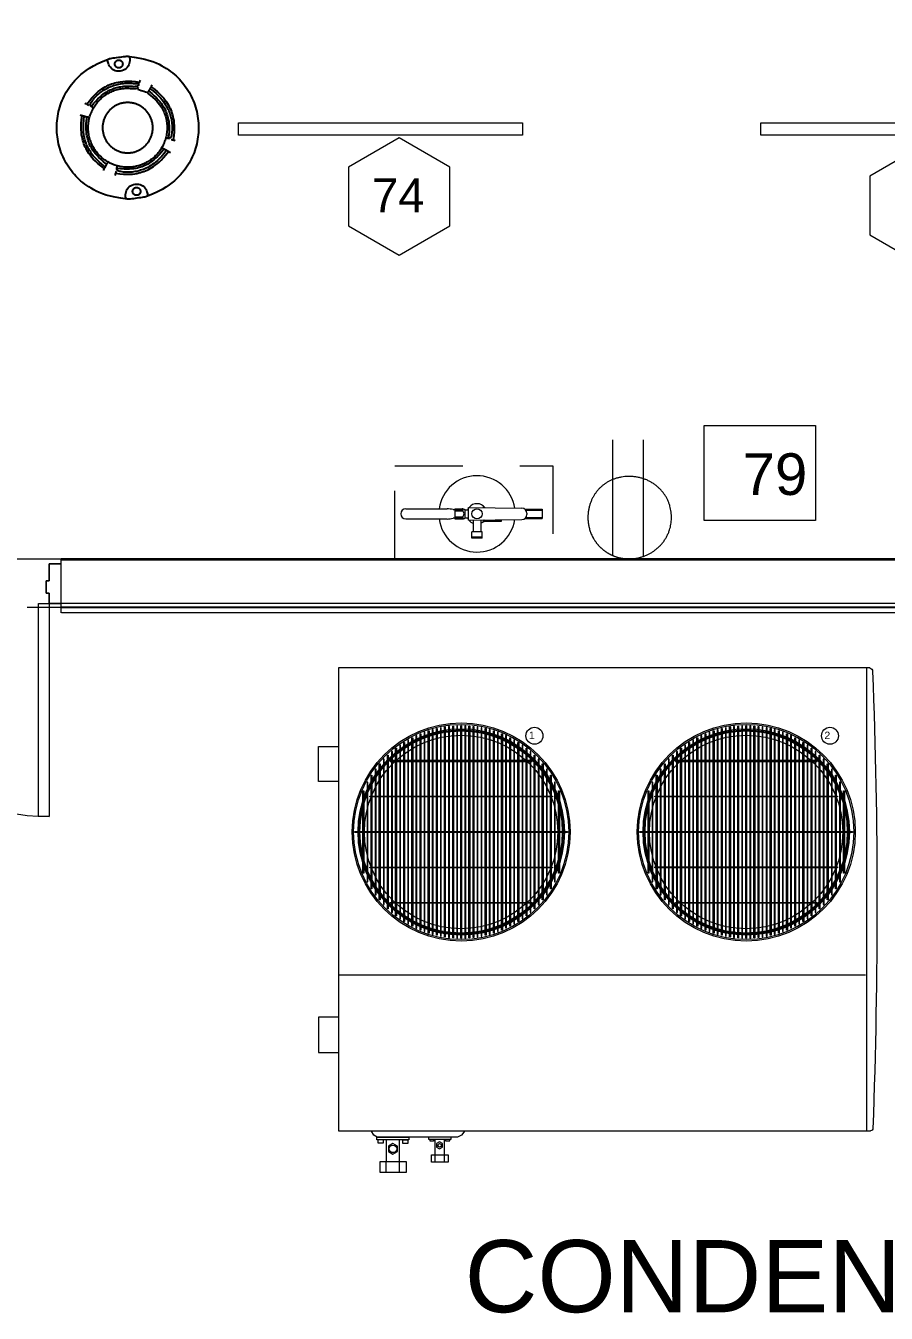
# Model space of a CAD drawing. Header units: inches. Extents: x 0.9 to 36.3, y 0.7 to 23.3.
# Drawn here: x 24.68 to 26.195, y 4.867 to 7.133 of the extents above; entities that cross this region are included whole.
import ezdxf

# ---------------------------------------------------------------- set-up
doc = ezdxf.new("R2010")
doc.units = ezdxf.units.IN
doc.linetypes.add('ACAD_ISO02W100', pattern=[15, 12, -3])
doc.layers.get('0').update_dxf_attribs({"color": 1})
for name, color, linetype, lineweight in [('Condensing Units', 150, 'Continuous', 0), ('Fire Extinguisher', 12, 'Continuous', 15), ('Numbering Condensing Units', 150, 'Continuous', 0), ('Numbering receptecles', 170, 'Continuous', 15), ('Receptacles', 170, 'Continuous', 15)]:
    doc.layers.add(name, color=color, linetype=linetype, lineweight=lineweight)
for name, color, linetype, lineweight, true_color in [('Doors', 7, 'Continuous', 5, 0xf2db9c), ('Lights', 7, 'Continuous', 15, 0xff0a0a), ('Numbering Lights', 1, 'Continuous', 15, 0xff0000), ('PDF_Geometry', 7, 'Continuous', 9, 0x777777)]:
    doc.layers.add(name, color=color, linetype=linetype, lineweight=lineweight, true_color=true_color)
doc.layers.add('Smoke Detector', color=104, linetype='Continuous')
doc.styles.get("Standard").update_dxf_attribs({"font": 'arial.ttf'})

# ---------------------------------------------------------------- blocks, each defined once
blk = doc.blocks.new('Fire Extinguisher_top_dwgmodels.com')
at = {"color": 0}
for p, q in [((-111.7, 8), (-47, 8)), ((-34.9, 6.6), (-37.6, 6.6)), ((-34.9, 8), (-34.9, -8)), ((-34.9, 8), (-23.5, 8)), ((-34.9, 4.6), (-23.2, 4.6)), ((-34.8, 5.7), (-23.2, 5.7)), ((-18.9, 6.3), (-18.9, -6.3)), ((-18.9, 6.3), (-13.5, 6.3)), ((-13.5, -10), (-13.5, 10)), ((-13.5, 10), (70.6, 8.9)), ((10.3, 9.7), (10.3, 11.5)), ((10.7, 9.7), (10.7, 11.5)), ((75, 7.5), (102.5, 7.5)), ((76.7, 5.9), (102.5, 5.9)), ((78.5, 0.9), (78.5, -0.9)), ((102.5, 7.5), (102.5, -7.5)), ((-111.7, -8), (-47, -8)), ((-34.9, -6.6), (-37.6, -6.6)), ((-34.9, -4.6), (-23.2, -4.6)), ((-34.9, -8), (-23.5, -8)), ((-34.8, -5.7), (-23.2, -5.7)), ((-18.9, -6.3), (-13.5, -6.3)), ((-13.5, -10), (70.6, -8.9)), ((-6, -9.9), (-6, -28.4)), ((6, -9.7), (6, -28.4)), ((10.3, -9.7), (10.3, -9.7)), ((10.7, -9.9), (10.7, -9.7)), ((10.8, -10.2), (11, -9.9)), ((10.9, -10.4), (38.5, -10.4)), ((10.9, -11.2), (38.5, -11.2)), ((75, -7.5), (102.5, -7.5)), ((76.7, -5.9), (102.5, -5.9)), ((-8, -38), (-8, -28.4)), ((8, -28.4), (-8, -28.4)), ((-8, -36.1), (8, -36.1)), ((8, -38), (-8, -38)), ((8, -38), (8, -28.4))]:
    blk.add_line(p, q, dxfattribs=at)
blk.add_circle((0, 0), 8, dxfattribs=at)
for centre, radius, start, end in [((0, 0), 60, 8.6363, 172.3377), ((-111.7, 0), 8, 90, 270), ((-48.9, -37), 45.1, 75.4552, 87.5164), ((-23.6, 0.6), 7.45, 50.2127, 88.8117), ((-23.3, 7.7), 1.98, 271.9881, 358.9526), ((-25.5, 0), 5.13, 297.4534, 62.5466), ((0, 0), 16, 147.6298, 156.9032), ((0, 0), 16, 37.0611, 141.3809), ((10.5, 11.5), 0.177, 14.0852, 165.9148), ((70.5, 0.9), 8, 0, 89.221), ((0, 0), 60, 187.6623, 351.3637), ((-48.9, 37), 45.1, 272.4836, 284.5448), ((-23.6, -0.6), 7.45, 271.1883, 309.7873), ((-23.3, -7.7), 1.98, 1.0474, 88.0119), ((0, 0), 16, 203.0968, 212.3702), ((0, 0), 16, 218.6191, 247.9757), ((-11.2, -9.9), 0.819, 184.1848, 357.3731), ((0, 0), 16, 292.0243, 310.0558), ((10.5, -11), 1.25, 101.8101, 350.1732), ((10.5, -11), 0.907, 90, 346.3844), ((10.2, -9.7), 0.107, 282.2941, 2.9308), ((10.4, -9.9), 0.229, 277.2272, 346.9737), ((11.1, -10.8), 0.447, 116.5651, 243.4349), ((0, 0), 16, 312.0013, 315.4535), ((10.5, -11), 0.907, 40.2976, 70.7774), ((10.5, -11), 1.25, 27.9629, 66.6982), ((0, 0), 16, 319.3461, 322.9389), ((38.3, -10.8), 0.447, 296.5651, 63.4349), ((70.5, -0.9), 8, 270.779, 0)]:
    blk.add_arc(centre, radius, start, end, dxfattribs=at)

msp = doc.modelspace()

# ---------------------------------------------------------------- linework, layer by layer
at = {"layer": 'Condensing Units', "linetype": 'ByBlock'}
msp.add_line((25.4166, 5.1333), (25.4166, 5.1736), dxfattribs=at)
for points in [[(26.1658, 6.0029), (25.23, 6.0029), (25.23, 5.1885), (26.167, 5.1885)], [(26.1601, 5.1885), (26.1601, 6.0029)], [(25.23, 5.8029), (25.1951, 5.8029), (25.1951, 5.865), (25.23, 5.865)], [(26.1583, 5.4623), (25.23, 5.4623)], [(25.23, 5.3885), (25.1951, 5.3885), (25.1951, 5.3264), (25.23, 5.3264)], [(25.4529, 5.1885), (25.4467, 5.1806), (25.4397, 5.1774), (25.2981, 5.1774), (25.2924, 5.1808), (25.2886, 5.1879)], [(25.2998, 5.1727), (25.2998, 5.1673), (25.3097, 5.1673), (25.3097, 5.1727)], [(25.3377, 5.1148), (25.3377, 5.1724), (25.3141, 5.1724), (25.3141, 5.1345)], [(25.3886, 5.1774), (25.3886, 5.1736), (25.4286, 5.1736), (25.4286, 5.1774)], [(25.3975, 5.1736), (25.3975, 5.1704), (25.3914, 5.1704), (25.3914, 5.1736)], [(25.4, 5.1736), (25.4, 5.1463)], [(25.4189, 5.1736), (25.4189, 5.1708), (25.4261, 5.1708), (25.4261, 5.1736)], [(25.4003, 5.1333), (25.4003, 5.1463)], [(25.3144, 5.1148), (25.3144, 5.1345)]]:
    msp.add_lwpolyline(points, dxfattribs=at)
msp.add_lwpolyline([(26.1658, 6.0029, -0.344168), (26.1706, 5.9969, -0.018571), (26.171, 5.1927, -0.387857), (26.167, 5.1885)], format="xyb", dxfattribs=at)
for points in [[(25.3897, 5.8922), (25.3897, 5.5365), (25.3882, 5.5365), (25.3882, 5.8922)], [(25.3968, 5.5343), (25.3968, 5.8943), (25.3954, 5.8943), (25.3954, 5.5343)], [(25.404, 5.8962), (25.404, 5.5325), (25.4026, 5.5325), (25.4026, 5.8962)], [(25.4112, 5.5309), (25.4112, 5.8977), (25.4097, 5.8977), (25.4097, 5.5309)], [(25.4183, 5.8991), (25.4183, 5.5297), (25.4169, 5.5297), (25.4169, 5.8991)], [(25.4255, 5.5286), (25.4255, 5.8999), (25.4241, 5.8999), (25.4241, 5.5286)], [(25.4327, 5.9006), (25.4327, 5.528), (25.4313, 5.528), (25.4313, 5.9006)], [(25.4399, 5.5276), (25.4399, 5.901), (25.4384, 5.901), (25.4384, 5.5276)], [(25.447, 5.9012), (25.447, 5.5275), (25.4456, 5.5275), (25.4456, 5.9012)], [(25.4542, 5.5276), (25.4542, 5.901), (25.4528, 5.901), (25.4528, 5.5276)], [(25.4614, 5.9006), (25.4614, 5.528), (25.46, 5.528), (25.46, 5.9006)], [(25.4686, 5.8999), (25.4686, 5.5287), (25.4671, 5.5287), (25.4671, 5.8999)], [(25.4757, 5.5297), (25.4757, 5.899), (25.4743, 5.899), (25.4743, 5.5297)], [(25.4829, 5.5309), (25.4829, 5.8977), (25.4815, 5.8977), (25.4815, 5.5309)], [(25.4901, 5.8962), (25.4901, 5.5325), (25.4887, 5.5325), (25.4887, 5.8962)], [(25.4972, 5.5343), (25.4972, 5.8943), (25.4958, 5.8943), (25.4958, 5.5343)], [(25.5044, 5.8922), (25.5044, 5.5365), (25.503, 5.5365), (25.503, 5.8922)], [(25.8914, 5.8922), (25.8914, 5.5365), (25.89, 5.5365), (25.89, 5.8922)], [(25.8986, 5.5344), (25.8986, 5.8943), (25.8971, 5.8943), (25.8971, 5.5344)], [(25.9057, 5.8962), (25.9057, 5.5325), (25.9043, 5.5325), (25.9043, 5.8962)], [(25.9129, 5.531), (25.9129, 5.8977), (25.9115, 5.8977), (25.9115, 5.531)], [(25.9201, 5.8991), (25.9201, 5.5297), (25.9186, 5.5297), (25.9186, 5.8991)], [(25.9272, 5.5286), (25.9272, 5.9), (25.9258, 5.9), (25.9258, 5.5286)], [(25.9344, 5.9006), (25.9344, 5.528), (25.933, 5.528), (25.933, 5.9006)], [(25.9416, 5.5276), (25.9416, 5.9011), (25.9402, 5.9011), (25.9402, 5.5276)], [(25.9488, 5.9012), (25.9488, 5.5275), (25.9473, 5.5275), (25.9473, 5.9012)], [(25.956, 5.5276), (25.956, 5.9011), (25.9545, 5.9011), (25.9545, 5.5276)], [(25.9631, 5.9007), (25.9631, 5.528), (25.9617, 5.528), (25.9617, 5.9007)], [(25.9703, 5.9), (25.9703, 5.5287), (25.9689, 5.5287), (25.9689, 5.9)], [(25.9775, 5.5297), (25.9775, 5.899), (25.9761, 5.899), (25.9761, 5.5297)], [(25.9847, 5.531), (25.9847, 5.8977), (25.9832, 5.8977), (25.9832, 5.531)], [(25.9918, 5.8962), (25.9918, 5.5325), (25.9904, 5.5325), (25.9904, 5.8962)], [(25.999, 5.5344), (25.999, 5.8943), (25.9975, 5.8943), (25.9975, 5.5344)], [(26.0062, 5.8922), (26.0062, 5.5365), (26.0047, 5.5365), (26.0047, 5.8922)], [(25.3466, 5.8719), (25.3466, 5.5568), (25.3452, 5.5568), (25.3452, 5.8719)], [(25.3538, 5.5524), (25.3538, 5.8762), (25.3524, 5.8762), (25.3524, 5.5524)], [(25.361, 5.8802), (25.361, 5.5485), (25.3595, 5.5485), (25.3595, 5.8802)], [(25.3681, 5.5449), (25.3681, 5.8837), (25.3667, 5.8837), (25.3667, 5.5449)], [(25.3753, 5.8869), (25.3753, 5.5418), (25.3739, 5.5418), (25.3739, 5.8869)], [(25.3825, 5.539), (25.3825, 5.8897), (25.381, 5.8897), (25.381, 5.539)], [(25.5116, 5.539), (25.5116, 5.8897), (25.5102, 5.8897), (25.5102, 5.539)], [(25.5188, 5.8869), (25.5188, 5.5418), (25.5173, 5.5418), (25.5173, 5.8869)], [(25.5259, 5.5455), (25.5259, 5.8843), (25.5245, 5.8843), (25.5245, 5.5455)], [(25.5331, 5.8802), (25.5331, 5.5485), (25.5317, 5.5485), (25.5317, 5.8802)], [(25.5403, 5.5524), (25.5403, 5.8762), (25.5389, 5.8762), (25.5389, 5.5524)], [(25.5475, 5.8719), (25.5475, 5.5568), (25.546, 5.5568), (25.546, 5.8719)], [(25.8483, 5.8719), (25.8483, 5.5568), (25.8469, 5.5568), (25.8469, 5.8719)], [(25.8555, 5.5524), (25.8555, 5.8763), (25.8541, 5.8763), (25.8541, 5.5524)], [(25.8627, 5.8802), (25.8627, 5.5485), (25.8613, 5.5485), (25.8613, 5.8802)], [(25.8699, 5.545), (25.8699, 5.8837), (25.8684, 5.8837), (25.8684, 5.545)], [(25.8771, 5.8869), (25.8771, 5.5418), (25.8756, 5.5418), (25.8756, 5.8869)], [(25.8842, 5.539), (25.8842, 5.8897), (25.8828, 5.8897), (25.8828, 5.539)], [(26.0133, 5.539), (26.0133, 5.8897), (26.0119, 5.8897), (26.0119, 5.539)], [(26.0205, 5.8869), (26.0205, 5.5418), (26.0191, 5.5418), (26.0191, 5.8869)], [(26.0277, 5.5455), (26.0277, 5.8843), (26.0263, 5.8843), (26.0263, 5.5455)], [(26.0349, 5.8802), (26.0349, 5.5485), (26.0334, 5.5485), (26.0334, 5.8802)], [(26.042, 5.5524), (26.042, 5.8763), (26.0406, 5.8763), (26.0406, 5.5524)], [(26.0492, 5.8719), (26.0492, 5.5568), (26.0478, 5.5568), (26.0478, 5.8719)], [(25.3179, 5.8494), (25.3179, 5.5793), (25.3165, 5.5793), (25.3165, 5.8494)], [(25.3251, 5.5727), (25.3251, 5.8559), (25.3237, 5.8559), (25.3237, 5.5727)], [(25.3323, 5.8618), (25.3323, 5.5669), (25.3308, 5.5669), (25.3308, 5.8618)], [(25.3394, 5.5616), (25.3394, 5.8671), (25.338, 5.8671), (25.338, 5.5616)], [(25.5546, 5.5616), (25.5546, 5.8676), (25.5534, 5.8676), (25.5534, 5.5616)], [(25.5618, 5.8618), (25.5618, 5.5669), (25.5604, 5.5669), (25.5604, 5.8618)], [(25.569, 5.5727), (25.569, 5.8559), (25.5675, 5.8559), (25.5675, 5.5727)], [(25.5761, 5.8494), (25.5761, 5.5793), (25.5747, 5.5793), (25.5747, 5.8494)], [(25.8197, 5.8494), (25.8197, 5.5793), (25.8182, 5.5793), (25.8182, 5.8494)], [(25.8268, 5.5728), (25.8268, 5.8559), (25.8254, 5.8559), (25.8254, 5.5728)], [(25.834, 5.8618), (25.834, 5.5669), (25.8326, 5.5669), (25.8326, 5.8618)], [(25.8412, 5.5616), (25.8412, 5.8671), (25.8397, 5.8671), (25.8397, 5.5616)], [(26.0564, 5.5616), (26.0564, 5.8676), (26.0552, 5.8676), (26.0552, 5.5616)], [(26.0635, 5.8618), (26.0635, 5.5669), (26.0621, 5.5669), (26.0621, 5.8618)], [(26.0707, 5.5728), (26.0707, 5.8559), (26.0693, 5.8559), (26.0693, 5.5728)], [(26.0779, 5.8494), (26.0779, 5.5793), (26.0765, 5.5793), (26.0765, 5.8494)], [(25.2964, 5.6038), (25.2964, 5.8249), (25.295, 5.8249), (25.295, 5.6038)], [(25.3036, 5.8341), (25.3036, 5.5946), (25.3021, 5.5946), (25.3021, 5.8341)], [(25.3107, 5.5865), (25.3107, 5.8422), (25.3093, 5.8422), (25.3093, 5.5865)], [(25.5711, 5.8384), (25.5711, 5.8398), (25.3215, 5.8398), (25.3215, 5.8384)], [(25.5833, 5.5865), (25.5833, 5.8422), (25.5819, 5.8422), (25.5819, 5.5865)], [(25.5905, 5.8341), (25.5905, 5.5946), (25.5891, 5.5946), (25.5891, 5.8341)], [(25.5977, 5.6038), (25.5977, 5.8249), (25.5962, 5.8249), (25.5962, 5.6038)], [(25.7981, 5.6038), (25.7981, 5.8249), (25.7967, 5.8249), (25.7967, 5.6038)], [(25.8053, 5.8341), (25.8053, 5.5946), (25.8039, 5.5946), (25.8039, 5.8341)], [(25.8125, 5.5865), (25.8125, 5.8422), (25.8111, 5.8422), (25.8111, 5.5865)], [(26.0729, 5.8384), (26.0729, 5.8399), (25.8233, 5.8399), (25.8233, 5.8384)], [(26.0851, 5.5865), (26.0851, 5.8422), (26.0836, 5.8422), (26.0836, 5.5865)], [(26.0922, 5.8341), (26.0922, 5.5946), (26.0908, 5.5946), (26.0908, 5.8341)], [(26.0994, 5.6038), (26.0994, 5.8249), (26.098, 5.8249), (26.098, 5.6038)], [(25.2821, 5.6266), (25.2821, 5.8021), (25.2806, 5.8021), (25.2806, 5.6266)], [(25.2892, 5.8144), (25.2892, 5.6142), (25.2878, 5.6142), (25.2878, 5.8144)], [(25.6048, 5.8144), (25.6048, 5.6142), (25.6034, 5.6142), (25.6034, 5.8144)], [(25.612, 5.6266), (25.612, 5.8021), (25.6106, 5.8021), (25.6106, 5.6266)], [(25.7838, 5.6266), (25.7838, 5.8021), (25.7824, 5.8021), (25.7824, 5.6266)], [(25.791, 5.8144), (25.791, 5.6143), (25.7895, 5.6143), (25.7895, 5.8144)], [(26.1066, 5.8144), (26.1066, 5.6143), (26.1052, 5.6143), (26.1052, 5.8144)], [(26.1138, 5.6266), (26.1138, 5.8021), (26.1123, 5.8021), (26.1123, 5.6266)], [(25.2749, 5.787), (25.2749, 5.6417), (25.2734, 5.6417), (25.2734, 5.787)], [(25.6192, 5.787), (25.6192, 5.6417), (25.6178, 5.6417), (25.6178, 5.787)], [(25.7766, 5.787), (25.7766, 5.6417), (25.7752, 5.6417), (25.7752, 5.787)], [(26.1209, 5.787), (26.1209, 5.6417), (26.1195, 5.6417), (26.1195, 5.787)], [(25.607, 5.7774), (25.607, 5.776), (25.2857, 5.776), (25.2857, 5.7774)], [(26.1087, 5.7775), (26.1087, 5.776), (25.7874, 5.776), (25.7874, 5.7775)], [(25.6332, 5.715), (25.6332, 5.7136), (25.2589, 5.7136), (25.2589, 5.715)], [(26.1349, 5.7151), (26.1349, 5.7136), (25.7607, 5.7136), (25.7607, 5.7151)], [(25.607, 5.6526), (25.607, 5.6512), (25.2857, 5.6512), (25.2857, 5.6526)], [(26.1087, 5.6527), (26.1087, 5.6512), (25.7874, 5.6512), (25.7874, 5.6527)], [(25.5711, 5.5902), (25.5711, 5.5888), (25.3215, 5.5888), (25.3215, 5.5902)], [(26.0729, 5.5903), (26.0729, 5.5888), (25.8233, 5.5888), (25.8233, 5.5903)], [(25.3539, 5.1774), (25.3539, 5.1727), (25.2979, 5.1727), (25.2979, 5.1774)], [(25.3529, 5.1666), (25.3529, 5.172), (25.3427, 5.172), (25.3427, 5.1666)], [(25.4083, 5.1567), (25.4136, 5.1598), (25.4136, 5.1659), (25.4083, 5.169), (25.403, 5.1659), (25.403, 5.1598)], [(25.3261, 5.1474), (25.334, 5.152), (25.334, 5.1612), (25.3261, 5.1658), (25.3181, 5.1612), (25.3181, 5.152)], [(25.4232, 5.1463), (25.4232, 5.1333), (25.3941, 5.1333), (25.3941, 5.1463)], [(25.3494, 5.1345), (25.3494, 5.1148), (25.3037, 5.1148), (25.3037, 5.1345)]]:
    msp.add_lwpolyline(points, close=True, dxfattribs=at)
for centre, radius in [((25.4463, 5.7143), 0.1919), ((25.4463, 5.7143), 0.1894), ((25.4463, 5.7143), 0.1816), ((25.4461, 5.7143), 0.1797), ((25.4461, 5.7143), 0.178), ((25.9481, 5.7143), 0.1919), ((25.9481, 5.7143), 0.1894), ((25.9481, 5.7143), 0.1816), ((25.9479, 5.7143), 0.1797), ((25.9479, 5.7143), 0.178), ((25.4461, 5.7143), 0.1702), ((25.9479, 5.7143), 0.1702), ((25.4083, 5.1628), 0.0032), ((25.3261, 5.1566), 0.00661)]:
    msp.add_circle(centre, radius, dxfattribs=at)
at = {"layer": 'Doors', "linetype": 'ByBlock'}
msp.add_lwpolyline([(23.9707, 5.7414, 0.413301), (24.3457, 6.1198, 0.413301), (24.7207, 5.7414)], format="xyb", dxfattribs=at)
msp.add_lwpolyline([(24.7207, 5.7414), (24.7023, 5.7414), (24.7023, 6.1164), (24.7207, 6.1164)], close=True, dxfattribs=at)
at = {"layer": 'Fire Extinguisher', "linetype": 'ACAD_ISO02W100', "ltscale": 0.01}
msp.add_lwpolyline([(25.3293, 6.3589), (25.6077, 6.3589), (25.6077, 6.1947), (25.3293, 6.1947)], close=True, dxfattribs=at)
at = {"layer": 'Lights', "linetype": 'ByBlock'}
for points in [[(25.054, 6.9405), (25.054, 6.9625), (25.554, 6.9625), (25.554, 6.9405)], [(25.974, 6.9405), (25.974, 6.9625), (26.474, 6.9625), (26.474, 6.9405)]]:
    msp.add_lwpolyline(points, close=True, dxfattribs=at)
at = {"layer": 'Numbering Condensing Units', "linetype": 'ByBlock', "ltscale": 0.001}
for centre in [(25.5752, 5.8837), (26.0955, 5.8836)]:
    msp.add_circle(centre, 0.0149, dxfattribs=at)
at = {"layer": 'Numbering Lights', "linetype": 'ByBlock', "ltscale": 0.001}
for points in [[(25.337, 6.9358), (25.2476, 6.8842), (25.2476, 6.781), (25.337, 6.7293), (25.4264, 6.781), (25.4264, 6.8842)], [(26.2551, 6.9202), (26.1657, 6.8686), (26.1657, 6.7654), (26.2551, 6.7137), (26.3445, 6.7654), (26.3445, 6.8686)]]:
    msp.add_lwpolyline(points, close=True, dxfattribs=at)
at = {"layer": 'Numbering receptecles', "linetype": 'ByBlock', "ltscale": 0.001}
msp.add_lwpolyline([(25.8739, 6.4294), (26.0699, 6.4294), (26.0699, 6.2622), (25.8739, 6.2622)], close=True, dxfattribs=at)
at = {"layer": 'PDF_Geometry', "linetype": 'ByBlock'}
for points in [[(24.7419, 6.193), (29.7184, 6.193), (29.7184, 7.1329)], [(29.7191, 7.1331), (29.8324, 7.1331), (29.8324, 6.1931), (29.8324, 6.0998), (24.7426, 6.0998)], [(23.6507, 7.0714), (23.6507, 7.0597), (23.6507, 7.0697), (23.6507, 7.0714), (23.6507, 7.0697), (22.0391, 7.0697), (22.0374, 7.0697), (22.0374, 7.0714), (22.0374, 7.0697), (22.0391, 7.0697), (22.0391, 6.1947), (24.7423, 6.1947)], [(28.5577, 6.1164), (24.7207, 6.1164), (24.7207, 6.1348), (24.7157, 6.1348), (24.7157, 6.1564), (24.7207, 6.1564), (24.7207, 6.1864), (24.7423, 6.1864)], [(29.7184, 6.1947), (24.7419, 6.1947)], [(29.7184, 6.193), (24.7419, 6.193)], [(24.7423, 6.193), (24.7423, 6.1947)], [(24.7423, 6.1931), (24.7423, 6.1931)], [(24.7423, 6.0998), (24.7423, 6.1931)], [(24.6823, 6.1098), (25.1823, 6.1098)], [(24.7423, 6.1103), (27.1828, 6.1103)], [(24.7423, 6.1103), (27.8081, 6.1103)], [(24.7423, 6.1098), (25.4306, 6.1098)], [(24.7423, 6.1098), (26.0556, 6.1098)], [(24.7423, 6.1098), (26.3056, 6.1098)], [(24.7423, 6.1098), (26.9306, 6.1098)], [(24.7423, 6.1097), (28.6786, 6.1097)], [(24.7423, 6.1096), (28.0533, 6.1096)]]:
    msp.add_lwpolyline(points, dxfattribs=at)
for points in [[(24.7423, 6.1864), (24.7207, 6.1864), (24.7207, 6.1564), (24.7157, 6.1564), (24.7157, 6.1348), (24.7207, 6.1348), (24.7207, 6.1164), (24.7423, 6.1164)], [(24.7419, 6.193), (29.7184, 6.193)]]:
    msp.add_lwpolyline(points, close=True, dxfattribs=at)
at = {"layer": 'Receptacles', "linetype": 'ByBlock'}
for points in [[(25.7129, 6.4043), (25.7129, 6.2009)], [(25.7668, 6.4043), (25.7668, 6.1991)]]:
    msp.add_lwpolyline(points, dxfattribs=at)
msp.add_rational_spline([(25.7419, 6.195), (25.7224, 6.1948), (25.7043, 6.2023), (25.6905, 6.2161), (25.6767, 6.2299), (25.6693, 6.248), (25.6694, 6.2675), (25.6694, 6.309), (25.7005, 6.34), (25.7419, 6.34), (25.7834, 6.34), (25.8165, 6.309), (25.8165, 6.2675), (25.8165, 6.2281), (25.7834, 6.195), (25.7419, 6.195)], [1, 0.948448710105, 0.948448710105, 1, 0.948448710105, 0.948448710105, 1, 1, 1, 1, 1, 1, 1, 1, 1, 1], degree=3, knots=[0, 0, 0, 0, 0.79168, 0.79168, 0.79168, 1.583359, 1.583359, 1.583359, 2.583359, 2.583359, 2.583359, 3.583359, 3.583359, 3.583359, 4.583359, 4.583359, 4.583359, 4.583359], dxfattribs=at)
at = {"layer": 'Smoke Detector', "linetype": 'ByBlock'}
for points in [[(24.8584, 6.8281), (24.8472, 6.8296), (24.8374, 6.8313), (24.8288, 6.8332), (24.8213, 6.8352), (24.8148, 6.8374), (24.8091, 6.8397), (24.8039, 6.8421), (24.7993, 6.8445), (24.7949, 6.847), (24.7909, 6.8494), (24.787, 6.852), (24.7835, 6.8545), (24.7801, 6.8571), (24.7769, 6.8598), (24.7738, 6.8626), (24.7709, 6.8654), (24.768, 6.8683), (24.7653, 6.8714), (24.7626, 6.8745), (24.7601, 6.8777), (24.7577, 6.881), (24.7553, 6.8843), (24.7531, 6.8878), (24.751, 6.8913), (24.749, 6.8948), (24.7472, 6.8985), (24.7454, 6.9022), (24.7438, 6.9059), (24.7423, 6.9097), (24.7409, 6.9136), (24.7397, 6.9174), (24.7386, 6.9214), (24.7376, 6.9253), (24.7367, 6.9293), (24.736, 6.9333), (24.7354, 6.9374), (24.7349, 6.9414), (24.7346, 6.9455), (24.7344, 6.9496), (24.7343, 6.9537), (24.7344, 6.9578), (24.7346, 6.9618), (24.7349, 6.9659), (24.7354, 6.97), (24.736, 6.974), (24.7367, 6.978), (24.7376, 6.982), (24.7386, 6.986), (24.7397, 6.9899), (24.7409, 6.9938), (24.7423, 6.9976), (24.7438, 7.0014), (24.7454, 7.0052), (24.7472, 7.0089), (24.749, 7.0125), (24.751, 7.0161), (24.7531, 7.0196), (24.7554, 7.0231), (24.7578, 7.0265), (24.7604, 7.0299), (24.7632, 7.0333), (24.7662, 7.0367), (24.7695, 7.0401), (24.773, 7.0436), (24.7769, 7.0472), (24.7813, 7.0508), (24.7863, 7.0545), (24.7921, 7.0583), (24.7988, 7.0623), (24.8067, 7.0664), (24.8159, 7.0706), (24.8266, 7.075)], [(24.8591, 7.0793), (24.8706, 7.0778), (24.8806, 7.0761), (24.8893, 7.0742), (24.8968, 7.0721), (24.9034, 7.0699), (24.9092, 7.0676), (24.9143, 7.0653), (24.919, 7.0628), (24.9233, 7.0604), (24.9274, 7.0579), (24.9312, 7.0554), (24.9348, 7.0528), (24.9382, 7.0502), (24.9414, 7.0475), (24.9445, 7.0448), (24.9474, 7.0419), (24.9502, 7.039), (24.953, 7.036), (24.9556, 7.0329), (24.9582, 7.0297), (24.9606, 7.0264), (24.9629, 7.023), (24.9651, 7.0196), (24.9672, 7.0161), (24.9692, 7.0125), (24.9711, 7.0089), (24.9728, 7.0052), (24.9744, 7.0014), (24.976, 6.9976), (24.9773, 6.9938), (24.9786, 6.9899), (24.9797, 6.986), (24.9807, 6.982), (24.9816, 6.978), (24.9823, 6.974), (24.9829, 6.97), (24.9833, 6.9659), (24.9837, 6.9618), (24.9839, 6.9578), (24.984, 6.9537), (24.9839, 6.9496), (24.9837, 6.9455), (24.9833, 6.9414), (24.9829, 6.9374), (24.9823, 6.9333), (24.9816, 6.9293), (24.9807, 6.9253), (24.9797, 6.9214), (24.9786, 6.9174), (24.9773, 6.9136), (24.976, 6.9097), (24.9744, 6.9059), (24.9728, 6.9022), (24.9711, 6.8985), (24.9692, 6.8948), (24.9672, 6.8913), (24.9651, 6.8878), (24.9629, 6.8843), (24.9605, 6.8809), (24.9579, 6.8775), (24.9551, 6.8741), (24.9521, 6.8707), (24.9488, 6.8672), (24.9452, 6.8637), (24.9413, 6.8602), (24.937, 6.8566), (24.932, 6.8529), (24.9263, 6.849), (24.9196, 6.8451), (24.9118, 6.8411), (24.9028, 6.8369), (24.8923, 6.8326)], [(24.7872, 6.9952), (24.7919, 7.0012), (24.7963, 7.0063), (24.8003, 7.0106), (24.804, 7.0142), (24.8074, 7.0172), (24.8106, 7.0197), (24.8137, 7.0219), (24.8166, 7.0237), (24.8194, 7.0254), (24.8222, 7.0269), (24.825, 7.0283), (24.8277, 7.0295), (24.8305, 7.0306), (24.8335, 7.0316), (24.8365, 7.0325), (24.8397, 7.0333), (24.843, 7.034), (24.8467, 7.0347), (24.8508, 7.0352), (24.8554, 7.0355), (24.8605, 7.0355), (24.8664, 7.0353), (24.8731, 7.0348), (24.8806, 7.034)], [(24.8943, 7.0146), (24.8994, 7.0106), (24.9037, 7.0069), (24.9073, 7.0035), (24.9103, 7.0004), (24.9129, 6.9974), (24.915, 6.9947), (24.9168, 6.9921), (24.9184, 6.9897), (24.9198, 6.9873), (24.9211, 6.9849), (24.9222, 6.9827), (24.9233, 6.9804), (24.9242, 6.9782), (24.925, 6.976), (24.9257, 6.9739), (24.9263, 6.9717), (24.9269, 6.9695), (24.9273, 6.9672), (24.9277, 6.965), (24.9281, 6.9628), (24.9283, 6.9605), (24.9285, 6.9582), (24.9286, 6.956), (24.9287, 6.9537), (24.9286, 6.9514), (24.9285, 6.9491), (24.9283, 6.9469), (24.9281, 6.9446), (24.9277, 6.9423), (24.9273, 6.9401), (24.9269, 6.9379), (24.9263, 6.9357), (24.9257, 6.9335), (24.925, 6.9313), (24.9242, 6.9292), (24.9234, 6.9271), (24.9225, 6.925), (24.9215, 6.9229), (24.9205, 6.9209), (24.9194, 6.9189), (24.9182, 6.917), (24.9169, 6.915), (24.9157, 6.9132), (24.9143, 6.9113), (24.9129, 6.9096), (24.9114, 6.9078), (24.9099, 6.9061), (24.9083, 6.9045), (24.9067, 6.9029), (24.905, 6.9014), (24.9032, 6.8999), (24.9015, 6.8985), (24.8996, 6.8972), (24.8978, 6.8959), (24.8958, 6.8946), (24.8939, 6.8935), (24.8919, 6.8923), (24.8899, 6.8913), (24.8878, 6.8903), (24.8857, 6.8894), (24.8836, 6.8886), (24.8815, 6.8878), (24.8793, 6.8871), (24.8771, 6.8865), (24.8749, 6.886), (24.8727, 6.8855), (24.8705, 6.8851), (24.8682, 6.8847), (24.8659, 6.8845), (24.8637, 6.8843), (24.8614, 6.8842), (24.8591, 6.8841), (24.8569, 6.8842), (24.8546, 6.8843), (24.8523, 6.8845), (24.8501, 6.8847), (24.8478, 6.8851), (24.8456, 6.8855), (24.8433, 6.886), (24.8411, 6.8865), (24.8389, 6.8871), (24.8368, 6.8878), (24.8346, 6.8886), (24.8325, 6.8894), (24.8304, 6.8903), (24.8284, 6.8913), (24.8263, 6.8923), (24.8244, 6.8935), (24.8224, 6.8946), (24.8205, 6.8959), (24.8186, 6.8972), (24.8168, 6.8985), (24.815, 6.8999), (24.8133, 6.9014), (24.8116, 6.9029), (24.81, 6.9045), (24.8084, 6.9061), (24.8068, 6.9078), (24.8054, 6.9096), (24.804, 6.9113), (24.8026, 6.9132), (24.8013, 6.915), (24.8001, 6.917), (24.7989, 6.9189), (24.7978, 6.9209), (24.7968, 6.9229), (24.7958, 6.925), (24.7949, 6.9271), (24.794, 6.9292), (24.7933, 6.9313), (24.7926, 6.9335), (24.792, 6.9357), (24.7914, 6.9379), (24.7909, 6.9401), (24.7905, 6.9423), (24.7902, 6.9446), (24.7899, 6.9469), (24.7897, 6.9491), (24.7896, 6.9514), (24.7896, 6.9537), (24.7896, 6.956), (24.7897, 6.9582), (24.7899, 6.9605), (24.7902, 6.9628), (24.7905, 6.965), (24.7909, 6.9672), (24.7914, 6.9695), (24.792, 6.9717), (24.7926, 6.9739), (24.7933, 6.976), (24.794, 6.9782), (24.7949, 6.9803), (24.7958, 6.9824), (24.7968, 6.9844), (24.7978, 6.9865), (24.7989, 6.9884), (24.8001, 6.9904), (24.8013, 6.9923), (24.8026, 6.9942), (24.804, 6.996), (24.8054, 6.9978), (24.8068, 6.9995), (24.8084, 7.0012), (24.81, 7.0028), (24.8116, 7.0044), (24.8133, 7.006), (24.815, 7.0074), (24.8168, 7.0088), (24.8186, 7.0102), (24.8205, 7.0115), (24.8224, 7.0127), (24.8244, 7.0139), (24.8263, 7.015), (24.8284, 7.016), (24.8304, 7.017), (24.8325, 7.0179), (24.8346, 7.0188), (24.8368, 7.0195), (24.8389, 7.0202), (24.8411, 7.0208), (24.8433, 7.0214), (24.8456, 7.0219), (24.8479, 7.0223), (24.8502, 7.0226), (24.8527, 7.0228), (24.8552, 7.023), (24.8579, 7.023), (24.8606, 7.023), (24.8635, 7.0229), (24.8665, 7.0228), (24.8693, 7.0227), (24.872, 7.0227), (24.8743, 7.0229), (24.8762, 7.0233), (24.8776, 7.0241), (24.8783, 7.0252)], [(24.7982, 6.9888), (24.7971, 6.9895), (24.796, 6.9902), (24.7951, 6.9908), (24.7944, 6.9915), (24.7939, 6.9923), (24.7936, 6.9932), (24.7935, 6.9942), (24.7937, 6.9954), (24.7942, 6.9967), (24.795, 6.9983), (24.796, 6.9999), (24.7973, 7.0017), (24.7987, 7.0035), (24.8003, 7.0054), (24.802, 7.0072), (24.8037, 7.0091), (24.8056, 7.0109), (24.8075, 7.0126), (24.8094, 7.0142), (24.8114, 7.0158), (24.8135, 7.0174), (24.8156, 7.0188), (24.8178, 7.0202), (24.82, 7.0215), (24.8222, 7.0228), (24.8245, 7.0239), (24.8268, 7.025), (24.8292, 7.026), (24.8315, 7.027), (24.8339, 7.0279), (24.8364, 7.0286), (24.8389, 7.0293), (24.8413, 7.03), (24.8438, 7.0305), (24.8464, 7.031), (24.8489, 7.0313), (24.8515, 7.0316), (24.854, 7.0318), (24.8566, 7.032), (24.8591, 7.032), (24.8617, 7.032), (24.8642, 7.0319), (24.8667, 7.0318), (24.869, 7.0316), (24.8712, 7.0315), (24.8732, 7.0315), (24.875, 7.0315), (24.8765, 7.0316), (24.8777, 7.0318), (24.8787, 7.0322), (24.8795, 7.0327), (24.8801, 7.0334), (24.8805, 7.0342), (24.8809, 7.0352), (24.8813, 7.0363), (24.8816, 7.0375)], [(24.795, 6.9907), (24.7992, 6.996), (24.8031, 7.0006), (24.8067, 7.0044), (24.81, 7.0076), (24.813, 7.0103), (24.8159, 7.0125), (24.8186, 7.0145), (24.8212, 7.0161), (24.8238, 7.0176), (24.8262, 7.0189), (24.8286, 7.0201), (24.8309, 7.0212), (24.8333, 7.0222), (24.8356, 7.023), (24.8379, 7.0238), (24.8402, 7.0244), (24.8425, 7.025), (24.8449, 7.0255), (24.8473, 7.0259), (24.8498, 7.0263), (24.8523, 7.0265), (24.855, 7.0267), (24.8578, 7.0267), (24.8607, 7.0267), (24.8638, 7.0266), (24.8669, 7.0265), (24.8699, 7.0264), (24.8727, 7.0265), (24.8752, 7.0269), (24.8772, 7.0275), (24.8788, 7.0286), (24.8796, 7.0302)], [(24.8773, 7.0216), (24.883, 7.0194), (24.8873, 7.0178), (24.8905, 7.0169), (24.8928, 7.0165), (24.8943, 7.0164), (24.8952, 7.0167), (24.8958, 7.0172), (24.8961, 7.0178), (24.8965, 7.0183), (24.8968, 7.0189), (24.8971, 7.0195), (24.8975, 7.0201), (24.8978, 7.0206), (24.8981, 7.0212), (24.8985, 7.0218), (24.8988, 7.0224), (24.8991, 7.023), (24.8995, 7.0236), (24.8999, 7.0243), (24.9003, 7.025), (24.9008, 7.0258), (24.9013, 7.0267), (24.9019, 7.0277), (24.9025, 7.0289)], [(24.9007, 7.0257), (24.9067, 7.0209), (24.9117, 7.0166), (24.916, 7.0125), (24.9196, 7.0088), (24.9226, 7.0054), (24.9252, 7.0022), (24.9273, 6.9991), (24.9292, 6.9962), (24.9309, 6.9934), (24.9324, 6.9906), (24.9337, 6.9878), (24.9349, 6.9851), (24.936, 6.9823), (24.937, 6.9794), (24.9379, 6.9763), (24.9387, 6.9732), (24.9395, 6.9698), (24.9401, 6.9661), (24.9406, 6.962), (24.9409, 6.9575), (24.941, 6.9523), (24.9408, 6.9464), (24.9403, 6.9397), (24.9394, 6.9322)], [(24.8962, 7.0178), (24.9015, 7.0136), (24.906, 7.0097), (24.9098, 7.0061), (24.9131, 7.0028), (24.9157, 6.9998), (24.918, 6.9969), (24.9199, 6.9942), (24.9216, 6.9916), (24.9231, 6.9891), (24.9244, 6.9866), (24.9256, 6.9841), (24.9267, 6.9817), (24.9277, 6.9791), (24.9285, 6.9766), (24.9293, 6.9739), (24.9301, 6.971), (24.9307, 6.968), (24.9313, 6.9647), (24.9318, 6.9611), (24.932, 6.957), (24.9321, 6.9524), (24.9319, 6.9472), (24.9315, 6.9413), (24.9307, 6.9345)], [(24.8987, 7.0223), (24.9044, 7.0178), (24.9093, 7.0136), (24.9134, 7.0098), (24.9168, 7.0063), (24.9197, 7.003), (24.9221, 6.9999), (24.9241, 6.997), (24.9259, 6.9942), (24.9275, 6.9915), (24.9289, 6.9889), (24.9302, 6.9863), (24.9314, 6.9838), (24.9324, 6.9813), (24.9333, 6.9789), (24.9341, 6.9764), (24.9348, 6.974), (24.9354, 6.9715), (24.936, 6.969), (24.9364, 6.9664), (24.9368, 6.9639), (24.9371, 6.9614), (24.9373, 6.9588), (24.9374, 6.9562), (24.9375, 6.9537), (24.9374, 6.9511), (24.9373, 6.9486), (24.9371, 6.9462), (24.9368, 6.9439), (24.9364, 6.9418), (24.936, 6.9399), (24.9355, 6.9382), (24.9349, 6.9369), (24.9342, 6.9359), (24.9334, 6.9353), (24.9326, 6.9349), (24.9317, 6.9347), (24.9307, 6.9347), (24.9296, 6.9349), (24.9284, 6.9351), (24.9271, 6.9355)], [(24.7839, 6.9971), (24.785, 6.9965), (24.7859, 6.996), (24.7865, 6.9956), (24.7872, 6.9952), (24.7878, 6.9949), (24.7885, 6.9944), (24.7894, 6.9939), (24.7905, 6.9933)], [(24.7753, 6.9761), (24.7765, 6.9758), (24.7777, 6.9755), (24.7787, 6.9752), (24.7796, 6.975), (24.7805, 6.9748), (24.7813, 6.9745), (24.7821, 6.9743), (24.7829, 6.9741), (24.7837, 6.9739), (24.7846, 6.9736), (24.7855, 6.9734), (24.7865, 6.9731), (24.7876, 6.9729), (24.7887, 6.9726), (24.7899, 6.9722), (24.7912, 6.9719)], [(24.8176, 6.8817), (24.8116, 6.8864), (24.8065, 6.8908), (24.8022, 6.8948), (24.7986, 6.8985), (24.7956, 6.902), (24.7931, 6.9052), (24.7909, 6.9082), (24.7891, 6.9112), (24.7874, 6.914), (24.7859, 6.9168), (24.7845, 6.9195), (24.7833, 6.9223), (24.7822, 6.9251), (24.7812, 6.928), (24.7803, 6.931), (24.7795, 6.9342), (24.7788, 6.9376), (24.7781, 6.9413), (24.7776, 6.9453), (24.7773, 6.9499), (24.7773, 6.9551), (24.7775, 6.9609), (24.778, 6.9676), (24.7789, 6.9752)], [(24.8195, 6.8851), (24.8138, 6.8896), (24.809, 6.8937), (24.8049, 6.8976), (24.8014, 6.9011), (24.7986, 6.9044), (24.7962, 6.9074), (24.7941, 6.9104), (24.7923, 6.9131), (24.7907, 6.9158), (24.7893, 6.9185), (24.788, 6.9211), (24.7869, 6.9237), (24.7858, 6.9264), (24.7849, 6.9292), (24.784, 6.9321), (24.7832, 6.9351), (24.7825, 6.9383), (24.7819, 6.9418), (24.7814, 6.9457), (24.7812, 6.9501), (24.7811, 6.955), (24.7813, 6.9606), (24.7818, 6.967), (24.7826, 6.9742)], [(24.8221, 6.8895), (24.8168, 6.8938), (24.8122, 6.8976), (24.8084, 6.9012), (24.8052, 6.9045), (24.8025, 6.9076), (24.8003, 6.9105), (24.7984, 6.9132), (24.7967, 6.9158), (24.7952, 6.9183), (24.7939, 6.9208), (24.7927, 6.9232), (24.7916, 6.9257), (24.7906, 6.9282), (24.7897, 6.9308), (24.7889, 6.9335), (24.7882, 6.9363), (24.7875, 6.9393), (24.7869, 6.9426), (24.7865, 6.9462), (24.7862, 6.9503), (24.7862, 6.9549), (24.7863, 6.9601), (24.7868, 6.9661), (24.7876, 6.9728)], [(24.8376, 6.8734), (24.8452, 6.8725), (24.8519, 6.872), (24.8577, 6.8718), (24.8629, 6.8719), (24.8675, 6.8722), (24.8715, 6.8727), (24.8752, 6.8733), (24.8786, 6.8741), (24.8818, 6.8749), (24.8848, 6.8758), (24.8877, 6.8768), (24.8905, 6.8779), (24.8933, 6.8791), (24.896, 6.8804), (24.8988, 6.8819), (24.9016, 6.8836), (24.9046, 6.8855), (24.9076, 6.8876), (24.9108, 6.8902), (24.9143, 6.8932), (24.918, 6.8968), (24.922, 6.9011), (24.9264, 6.9061), (24.9311, 6.9121)], [(24.9233, 6.9166), (24.919, 6.9113), (24.9152, 6.9068), (24.9116, 6.903), (24.9083, 6.8998), (24.9052, 6.8971), (24.9023, 6.8948), (24.8996, 6.8929), (24.897, 6.8912), (24.8945, 6.8897), (24.892, 6.8884), (24.8896, 6.8872), (24.8871, 6.8861), (24.8846, 6.8851), (24.882, 6.8843), (24.8793, 6.8835), (24.8765, 6.8827), (24.8735, 6.8821), (24.8702, 6.8815), (24.8666, 6.8811), (24.8625, 6.8808), (24.8579, 6.8807), (24.8527, 6.8809), (24.8467, 6.8814), (24.84, 6.8821)], [(24.9277, 6.9141), (24.9232, 6.9084), (24.9191, 6.9035), (24.9153, 6.8994), (24.9117, 6.896), (24.9084, 6.8931), (24.9054, 6.8907), (24.9024, 6.8887), (24.8997, 6.8869), (24.897, 6.8853), (24.8944, 6.8839), (24.8918, 6.8826), (24.8893, 6.8814), (24.8868, 6.8804), (24.8843, 6.8795), (24.8819, 6.8787), (24.8794, 6.878), (24.8769, 6.8774), (24.8744, 6.8768), (24.8719, 6.8764), (24.8694, 6.876), (24.8668, 6.8757), (24.8643, 6.8755), (24.8617, 6.8754), (24.8591, 6.8753), (24.8566, 6.8754), (24.8541, 6.8755), (24.8516, 6.8757), (24.8493, 6.876), (24.8472, 6.8764), (24.8453, 6.8768), (24.8437, 6.8773), (24.8424, 6.8779), (24.8414, 6.8786), (24.8407, 6.8794), (24.8403, 6.8802), (24.8401, 6.8811), (24.8401, 6.8821), (24.8403, 6.8832), (24.8406, 6.8844), (24.8409, 6.8857)], [(24.92, 6.9185), (24.9212, 6.9178), (24.9223, 6.9172), (24.9233, 6.9166), (24.9242, 6.9161), (24.9251, 6.9156), (24.9259, 6.9151), (24.9267, 6.9147), (24.9275, 6.9142), (24.9282, 6.9138), (24.9289, 6.9134), (24.9296, 6.913), (24.9304, 6.9125), (24.9313, 6.912), (24.9322, 6.9115), (24.9332, 6.9109), (24.9343, 6.9103)], [(24.9357, 6.9332), (24.9369, 6.9328), (24.9379, 6.9326), (24.9387, 6.9324), (24.9394, 6.9322), (24.9401, 6.932), (24.9409, 6.9318), (24.9418, 6.9315), (24.943, 6.9312)], [(24.824, 6.8928), (24.8233, 6.8916), (24.8227, 6.8905), (24.8221, 6.8895), (24.8215, 6.8886), (24.821, 6.8877), (24.8206, 6.8869), (24.8201, 6.8861), (24.8197, 6.8853), (24.8193, 6.8846), (24.8188, 6.8839), (24.8184, 6.8832), (24.818, 6.8824), (24.8175, 6.8816), (24.817, 6.8806), (24.8164, 6.8796), (24.8157, 6.8785)], [(24.8386, 6.8771), (24.8383, 6.8759), (24.838, 6.8749), (24.8378, 6.8741), (24.8376, 6.8734), (24.8374, 6.8727), (24.8372, 6.8719), (24.837, 6.871), (24.8367, 6.8698)]]:
    msp.add_lwpolyline(points, dxfattribs=at)
for points in [[(24.8566, 7.0577), (24.8543, 7.056), (24.8518, 7.0547), (24.849, 7.0538), (24.846, 7.0532), (24.843, 7.053), (24.8401, 7.0532), (24.8373, 7.0538), (24.8347, 7.0548), (24.8324, 7.0562), (24.8304, 7.058), (24.8287, 7.06), (24.8273, 7.0621), (24.8261, 7.0642), (24.8252, 7.0664), (24.8245, 7.0683), (24.8241, 7.0701), (24.8239, 7.0715), (24.824, 7.0727), (24.8243, 7.0735), (24.825, 7.0742), (24.8259, 7.0748), (24.8273, 7.0752), (24.829, 7.0756), (24.8311, 7.076), (24.8336, 7.0764), (24.8365, 7.0769), (24.8396, 7.0773), (24.8428, 7.0777), (24.846, 7.0781), (24.8491, 7.0785), (24.852, 7.0788), (24.8545, 7.0791), (24.8567, 7.0793), (24.8584, 7.0794), (24.8598, 7.0793), (24.8609, 7.079), (24.8617, 7.0785), (24.8623, 7.0777), (24.8626, 7.0766), (24.8628, 7.0752), (24.8629, 7.0734), (24.8627, 7.0713), (24.8624, 7.069), (24.8619, 7.0666), (24.861, 7.0642), (24.8599, 7.0618), (24.8584, 7.0596)], [(24.8469, 7.0718), (24.8471, 7.0717), (24.8473, 7.0715), (24.8475, 7.0714), (24.8477, 7.0713), (24.8478, 7.0711), (24.848, 7.071), (24.8482, 7.0708), (24.8483, 7.0707), (24.8485, 7.0705), (24.8487, 7.0703), (24.8488, 7.0702), (24.8489, 7.07), (24.8491, 7.0698), (24.8492, 7.0696), (24.8493, 7.0694), (24.8494, 7.0692), (24.8496, 7.069), (24.8497, 7.0688), (24.8498, 7.0686), (24.8498, 7.0684), (24.8499, 7.0682), (24.85, 7.068), (24.8501, 7.0678), (24.8501, 7.0676), (24.8502, 7.0673), (24.8502, 7.0671), (24.8503, 7.0669), (24.8503, 7.0667), (24.8503, 7.0665), (24.8504, 7.0662), (24.8504, 7.066), (24.8504, 7.0658), (24.8504, 7.0656), (24.8504, 7.0653), (24.8503, 7.0651), (24.8503, 7.0649), (24.8503, 7.0647), (24.8502, 7.0644), (24.8502, 7.0642), (24.8501, 7.064), (24.8501, 7.0638), (24.85, 7.0636), (24.8499, 7.0633), (24.8498, 7.0631), (24.8498, 7.0629), (24.8497, 7.0627), (24.8496, 7.0625), (24.8494, 7.0623), (24.8493, 7.0621), (24.8492, 7.0619), (24.8491, 7.0617), (24.8489, 7.0616), (24.8488, 7.0614), (24.8487, 7.0612), (24.8485, 7.061), (24.8483, 7.0609), (24.8482, 7.0607), (24.848, 7.0606), (24.8478, 7.0604), (24.8477, 7.0603), (24.8475, 7.0602), (24.8473, 7.06), (24.8471, 7.0599), (24.8469, 7.0598), (24.8467, 7.0597), (24.8465, 7.0596), (24.8463, 7.0595), (24.8461, 7.0594), (24.8459, 7.0593), (24.8457, 7.0592), (24.8455, 7.0592), (24.8452, 7.0591), (24.845, 7.059), (24.8448, 7.059), (24.8446, 7.059), (24.8444, 7.0589), (24.8441, 7.0589), (24.8439, 7.0589), (24.8437, 7.0589), (24.8434, 7.0589), (24.8432, 7.0589), (24.843, 7.0589), (24.8428, 7.0589), (24.8425, 7.0589), (24.8423, 7.059), (24.8421, 7.059), (24.8419, 7.059), (24.8417, 7.0591), (24.8414, 7.0592), (24.8412, 7.0592), (24.841, 7.0593), (24.8408, 7.0594), (24.8406, 7.0595), (24.8404, 7.0596), (24.8402, 7.0597), (24.84, 7.0598), (24.8398, 7.0599), (24.8396, 7.06), (24.8394, 7.0602), (24.8392, 7.0603), (24.8391, 7.0604), (24.8389, 7.0606), (24.8387, 7.0607), (24.8386, 7.0609), (24.8384, 7.061), (24.8382, 7.0612), (24.8381, 7.0614), (24.838, 7.0616), (24.8378, 7.0617), (24.8377, 7.0619), (24.8376, 7.0621), (24.8375, 7.0623), (24.8373, 7.0625), (24.8372, 7.0627), (24.8371, 7.0629), (24.8371, 7.0631), (24.837, 7.0633), (24.8369, 7.0636), (24.8368, 7.0638), (24.8368, 7.064), (24.8367, 7.0642), (24.8367, 7.0644), (24.8366, 7.0647), (24.8366, 7.0649), (24.8366, 7.0651), (24.8365, 7.0653), (24.8365, 7.0656), (24.8365, 7.0658), (24.8365, 7.066), (24.8365, 7.0662), (24.8366, 7.0665), (24.8366, 7.0667), (24.8366, 7.0669), (24.8367, 7.0671), (24.8367, 7.0673), (24.8368, 7.0676), (24.8368, 7.0678), (24.8369, 7.068), (24.837, 7.0682), (24.8371, 7.0684), (24.8371, 7.0686), (24.8372, 7.0688), (24.8373, 7.069), (24.8375, 7.0692), (24.8376, 7.0694), (24.8377, 7.0696), (24.8378, 7.0698), (24.838, 7.07), (24.8381, 7.0702), (24.8382, 7.0703), (24.8384, 7.0705), (24.8386, 7.0707), (24.8387, 7.0708), (24.8389, 7.071), (24.8391, 7.0711), (24.8392, 7.0713), (24.8394, 7.0714), (24.8396, 7.0715), (24.8398, 7.0717), (24.84, 7.0718), (24.8402, 7.0719), (24.8404, 7.072), (24.8406, 7.0721), (24.8408, 7.0722), (24.841, 7.0723), (24.8412, 7.0723), (24.8414, 7.0724), (24.8417, 7.0725), (24.8419, 7.0725), (24.8421, 7.0726), (24.8423, 7.0726), (24.8425, 7.0726), (24.8428, 7.0727), (24.843, 7.0727), (24.8432, 7.0727), (24.8434, 7.0727), (24.8437, 7.0727), (24.8439, 7.0727), (24.8441, 7.0727), (24.8444, 7.0726), (24.8446, 7.0726), (24.8448, 7.0726), (24.845, 7.0725), (24.8452, 7.0725), (24.8455, 7.0724), (24.8457, 7.0723), (24.8459, 7.0723), (24.8461, 7.0722), (24.8463, 7.0721), (24.8465, 7.072), (24.8467, 7.0719)], [(24.8164, 6.9651), (24.816, 6.9637), (24.8157, 6.9623), (24.8154, 6.9609), (24.8152, 6.9595), (24.8151, 6.958), (24.8149, 6.9566), (24.8149, 6.9551), (24.8148, 6.9537), (24.8149, 6.9522), (24.8149, 6.9508), (24.8151, 6.9493), (24.8152, 6.9479), (24.8154, 6.9465), (24.8157, 6.945), (24.816, 6.9436), (24.8164, 6.9422), (24.8168, 6.9408), (24.8172, 6.9394), (24.8177, 6.9381), (24.8182, 6.9367), (24.8188, 6.9354), (24.8194, 6.9341), (24.8201, 6.9328), (24.8208, 6.9315), (24.8215, 6.9303), (24.8223, 6.9291), (24.8231, 6.9279), (24.824, 6.9267), (24.8249, 6.9256), (24.8258, 6.9245), (24.8268, 6.9234), (24.8278, 6.9224), (24.8289, 6.9214), (24.8299, 6.9204), (24.831, 6.9194), (24.8322, 6.9185), (24.8333, 6.9177), (24.8345, 6.9169), (24.8357, 6.9161), (24.837, 6.9153), (24.8383, 6.9146), (24.8395, 6.914), (24.8409, 6.9133), (24.8422, 6.9128), (24.8435, 6.9122), (24.8449, 6.9117), (24.8463, 6.9113), (24.8477, 6.9109), (24.8491, 6.9106), (24.8505, 6.9102), (24.8519, 6.91), (24.8533, 6.9098), (24.8548, 6.9096), (24.8562, 6.9095), (24.8577, 6.9094), (24.8591, 6.9094), (24.8606, 6.9094), (24.862, 6.9095), (24.8635, 6.9096), (24.8649, 6.9098), (24.8663, 6.91), (24.8678, 6.9102), (24.8692, 6.9106), (24.8706, 6.9109), (24.872, 6.9113), (24.8734, 6.9117), (24.8747, 6.9122), (24.8761, 6.9128), (24.8774, 6.9133), (24.8787, 6.914), (24.88, 6.9146), (24.8813, 6.9153), (24.8825, 6.9161), (24.8837, 6.9169), (24.8849, 6.9177), (24.8861, 6.9185), (24.8872, 6.9194), (24.8883, 6.9204), (24.8894, 6.9214), (24.8904, 6.9224), (24.8914, 6.9234), (24.8924, 6.9245), (24.8934, 6.9256), (24.8943, 6.9267), (24.8951, 6.9279), (24.8959, 6.9291), (24.8967, 6.9303), (24.8975, 6.9315), (24.8982, 6.9328), (24.8988, 6.9341), (24.8995, 6.9354), (24.9, 6.9367), (24.9006, 6.9381), (24.9011, 6.9394), (24.9015, 6.9408), (24.9019, 6.9422), (24.9023, 6.9436), (24.9026, 6.945), (24.9028, 6.9465), (24.903, 6.9479), (24.9032, 6.9493), (24.9033, 6.9508), (24.9034, 6.9522), (24.9034, 6.9537), (24.9034, 6.9551), (24.9033, 6.9566), (24.9032, 6.958), (24.903, 6.9595), (24.9028, 6.9609), (24.9026, 6.9623), (24.9023, 6.9637), (24.9019, 6.9651), (24.9015, 6.9665), (24.9011, 6.9679), (24.9006, 6.9693), (24.9, 6.9706), (24.8995, 6.972), (24.8988, 6.9733), (24.8982, 6.9746), (24.8975, 6.9758), (24.8967, 6.9771), (24.8959, 6.9783), (24.8951, 6.9795), (24.8943, 6.9806), (24.8934, 6.9818), (24.8924, 6.9829), (24.8914, 6.9839), (24.8904, 6.985), (24.8894, 6.986), (24.8883, 6.987), (24.8872, 6.9879), (24.8861, 6.9888), (24.8849, 6.9897), (24.8837, 6.9905), (24.8825, 6.9913), (24.8813, 6.992), (24.88, 6.9927), (24.8787, 6.9934), (24.8774, 6.994), (24.8761, 6.9946), (24.8747, 6.9951), (24.8734, 6.9956), (24.872, 6.9961), (24.8706, 6.9965), (24.8692, 6.9968), (24.8678, 6.9971), (24.8663, 6.9974), (24.8649, 6.9976), (24.8635, 6.9977), (24.862, 6.9979), (24.8606, 6.9979), (24.8591, 6.998), (24.8577, 6.9979), (24.8562, 6.9979), (24.8548, 6.9977), (24.8533, 6.9976), (24.8519, 6.9974), (24.8505, 6.9971), (24.8491, 6.9968), (24.8477, 6.9965), (24.8463, 6.9961), (24.8449, 6.9956), (24.8435, 6.9951), (24.8422, 6.9946), (24.8409, 6.994), (24.8395, 6.9934), (24.8383, 6.9927), (24.837, 6.992), (24.8357, 6.9913), (24.8345, 6.9905), (24.8333, 6.9897), (24.8322, 6.9888), (24.831, 6.9879), (24.8299, 6.987), (24.8289, 6.986), (24.8278, 6.985), (24.8268, 6.9839), (24.8258, 6.9829), (24.8249, 6.9818), (24.824, 6.9806), (24.8231, 6.9795), (24.8223, 6.9783), (24.8215, 6.9771), (24.8208, 6.9758), (24.8201, 6.9746), (24.8194, 6.9733), (24.8188, 6.972), (24.8182, 6.9706), (24.8177, 6.9693), (24.8172, 6.9679), (24.8168, 6.9665)], [(24.8617, 6.8497), (24.8639, 6.8513), (24.8665, 6.8526), (24.8693, 6.8536), (24.8722, 6.8541), (24.8752, 6.8543), (24.8782, 6.8542), (24.881, 6.8536), (24.8836, 6.8526), (24.8859, 6.8511), (24.8879, 6.8494), (24.8896, 6.8474), (24.891, 6.8453), (24.8922, 6.8431), (24.8931, 6.841), (24.8937, 6.839), (24.8942, 6.8373), (24.8943, 6.8358), (24.8943, 6.8347), (24.8939, 6.8338), (24.8933, 6.8331), (24.8923, 6.8326), (24.891, 6.8321), (24.8893, 6.8317), (24.8872, 6.8313), (24.8846, 6.8309), (24.8817, 6.8305), (24.8787, 6.8301), (24.8755, 6.8296), (24.8723, 6.8292), (24.8692, 6.8288), (24.8663, 6.8285), (24.8637, 6.8282), (24.8616, 6.8281), (24.8598, 6.828), (24.8584, 6.8281), (24.8573, 6.8284), (24.8565, 6.8289), (24.856, 6.8297), (24.8556, 6.8307), (24.8554, 6.8322), (24.8554, 6.834), (24.8555, 6.836), (24.8558, 6.8383), (24.8564, 6.8407), (24.8572, 6.8431), (24.8584, 6.8455), (24.8598, 6.8477)], [(24.8815, 6.8398), (24.8814, 6.8396), (24.8814, 6.8394), (24.8813, 6.8391), (24.8812, 6.8389), (24.8811, 6.8387), (24.881, 6.8385), (24.8809, 6.8383), (24.8808, 6.8381), (24.8807, 6.8379), (24.8806, 6.8377), (24.8804, 6.8375), (24.8803, 6.8374), (24.8802, 6.8372), (24.88, 6.837), (24.8799, 6.8368), (24.8797, 6.8367), (24.8795, 6.8365), (24.8794, 6.8364), (24.8792, 6.8362), (24.879, 6.8361), (24.8788, 6.836), (24.8787, 6.8358), (24.8785, 6.8357), (24.8783, 6.8356), (24.8781, 6.8355), (24.8779, 6.8354), (24.8777, 6.8353), (24.8775, 6.8352), (24.8772, 6.8351), (24.877, 6.835), (24.8768, 6.835), (24.8766, 6.8349), (24.8764, 6.8348), (24.8762, 6.8348), (24.8759, 6.8347), (24.8757, 6.8347), (24.8755, 6.8347), (24.8753, 6.8347), (24.875, 6.8347), (24.8748, 6.8347), (24.8746, 6.8347), (24.8744, 6.8347), (24.8741, 6.8347), (24.8739, 6.8347), (24.8737, 6.8347), (24.8735, 6.8348), (24.8732, 6.8348), (24.873, 6.8349), (24.8728, 6.835), (24.8726, 6.835), (24.8724, 6.8351), (24.8722, 6.8352), (24.872, 6.8353), (24.8717, 6.8354), (24.8715, 6.8355), (24.8713, 6.8356), (24.8712, 6.8357), (24.871, 6.8358), (24.8708, 6.836), (24.8706, 6.8361), (24.8704, 6.8362), (24.8702, 6.8364), (24.8701, 6.8365), (24.8699, 6.8367), (24.8698, 6.8368), (24.8696, 6.837), (24.8695, 6.8372), (24.8693, 6.8374), (24.8692, 6.8375), (24.8691, 6.8377), (24.8689, 6.8379), (24.8688, 6.8381), (24.8687, 6.8383), (24.8686, 6.8385), (24.8685, 6.8387), (24.8684, 6.8389), (24.8683, 6.8391), (24.8683, 6.8394), (24.8682, 6.8396), (24.8681, 6.8398), (24.8681, 6.84), (24.868, 6.8402), (24.868, 6.8404), (24.8679, 6.8407), (24.8679, 6.8409), (24.8679, 6.8411), (24.8679, 6.8413), (24.8679, 6.8416), (24.8679, 6.8418), (24.8679, 6.842), (24.8679, 6.8423), (24.8679, 6.8425), (24.868, 6.8427), (24.868, 6.8429), (24.8681, 6.8431), (24.8681, 6.8434), (24.8682, 6.8436), (24.8683, 6.8438), (24.8683, 6.844), (24.8684, 6.8442), (24.8685, 6.8444), (24.8686, 6.8446), (24.8687, 6.8448), (24.8688, 6.845), (24.8689, 6.8452), (24.8691, 6.8454), (24.8692, 6.8456), (24.8693, 6.8458), (24.8695, 6.846), (24.8696, 6.8461), (24.8698, 6.8463), (24.8699, 6.8465), (24.8701, 6.8466), (24.8702, 6.8468), (24.8704, 6.8469), (24.8706, 6.8471), (24.8708, 6.8472), (24.871, 6.8473), (24.8712, 6.8475), (24.8713, 6.8476), (24.8715, 6.8477), (24.8717, 6.8478), (24.872, 6.8479), (24.8722, 6.848), (24.8724, 6.8481), (24.8726, 6.8481), (24.8728, 6.8482), (24.873, 6.8483), (24.8732, 6.8483), (24.8735, 6.8484), (24.8737, 6.8484), (24.8739, 6.8484), (24.8741, 6.8485), (24.8744, 6.8485), (24.8746, 6.8485), (24.8748, 6.8485), (24.875, 6.8485), (24.8753, 6.8485), (24.8755, 6.8485), (24.8757, 6.8484), (24.8759, 6.8484), (24.8762, 6.8484), (24.8764, 6.8483), (24.8766, 6.8483), (24.8768, 6.8482), (24.877, 6.8481), (24.8772, 6.8481), (24.8775, 6.848), (24.8777, 6.8479), (24.8779, 6.8478), (24.8781, 6.8477), (24.8783, 6.8476), (24.8785, 6.8475), (24.8787, 6.8473), (24.8788, 6.8472), (24.879, 6.8471), (24.8792, 6.8469), (24.8794, 6.8468), (24.8795, 6.8466), (24.8797, 6.8465), (24.8799, 6.8463), (24.88, 6.8461), (24.8802, 6.846), (24.8803, 6.8458), (24.8804, 6.8456), (24.8806, 6.8454), (24.8807, 6.8452), (24.8808, 6.845), (24.8809, 6.8448), (24.881, 6.8446), (24.8811, 6.8444), (24.8812, 6.8442), (24.8813, 6.844), (24.8814, 6.8438), (24.8814, 6.8436), (24.8815, 6.8434), (24.8815, 6.8431), (24.8816, 6.8429), (24.8816, 6.8427), (24.8817, 6.8425), (24.8817, 6.8423), (24.8817, 6.842), (24.8817, 6.8418), (24.8817, 6.8416), (24.8817, 6.8413), (24.8817, 6.8411), (24.8817, 6.8409), (24.8817, 6.8407), (24.8816, 6.8404), (24.8816, 6.8402), (24.8815, 6.84)]]:
    msp.add_lwpolyline(points, close=True, dxfattribs=at)

# ---------------------------------------------------------------- block references
at = {"layer": 'Fire Extinguisher', "xscale": 0.001120411850034704, "yscale": 0.001120411850034704, "zscale": 0.001120411850034704}
msp.add_blockref('Fire Extinguisher_top_dwgmodels.com', (25.4741, 6.2741), dxfattribs=at)

# ---------------------------------------------------------------- texts
at = {"layer": 'Numbering Condensing Units', "linetype": 'ByBlock', "ltscale": 0.001}
for s, p in [('1', (25.5655, 5.8779)), ('2', (26.0858, 5.8778))]:
    msp.add_text(s, height=0.0131, dxfattribs=at).set_placement(p)
at = {"layer": 'Numbering Condensing Units', "linetype": 'ByBlock', "ltscale": 0.003, "insert": (25.4524, 4.9961), "char_height": 0.126964, "attachment_point": 1}
msp.add_mtext_dynamic_manual_height_columns('CONDENSING UNIT', width=2.591246, gutter_width=0.6348, heights=[0], dxfattribs=at)
at = {"layer": 'Numbering Lights', "linetype": 'ByBlock', "ltscale": 0.001}
msp.add_text('74', height=0.05956, dxfattribs=at).set_placement((25.2892, 6.8048))
at = {"layer": 'Numbering receptecles', "linetype": 'ByBlock', "ltscale": 0.001}
msp.add_text('79', height=0.0733, dxfattribs=at).set_placement((25.9417, 6.3074))

doc.saveas('drawing.dxf')
